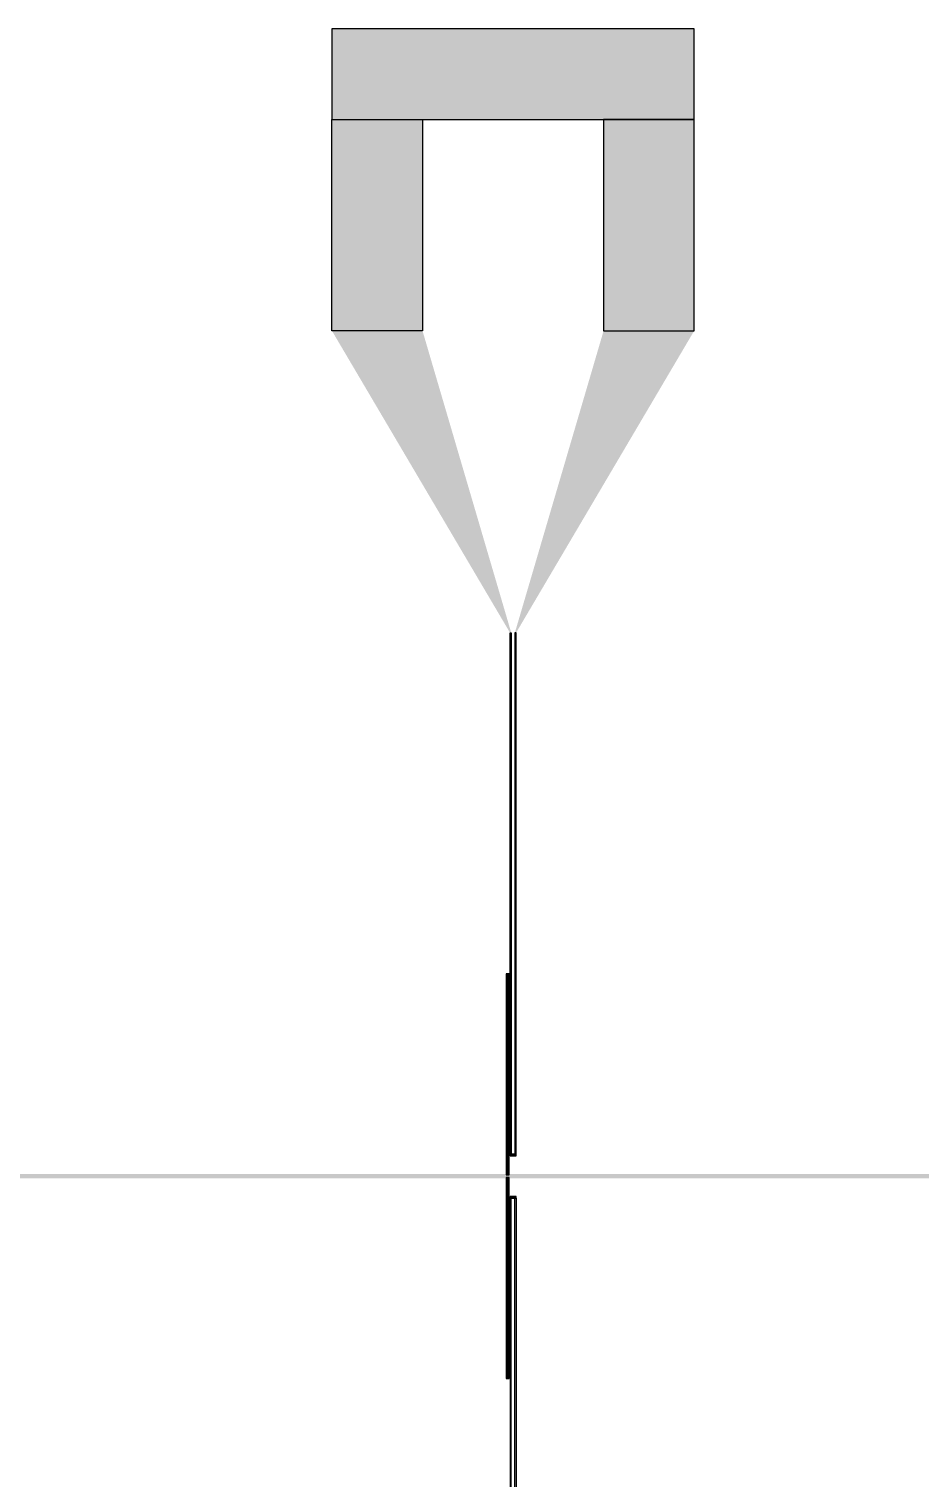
# Model space of a CAD drawing. Extents: x -200 to 7200, y -200 to 2100.
# Drawn here: x 3724 to 4462, y 699 to 1900 of the extents above; entities that cross this region are included whole.
import ezdxf

# ---------------------------------------------------------------- set-up
doc = ezdxf.new("R2010")
doc.units = 0
doc.layers.add('GAP', color=1, linetype='continuous')
doc.layers.add('PIN', color=3, linetype='continuous')

# ---------------------------------------------------------------- blocks, each defined once
blk = doc.blocks.new('R2C1GAP')
for points in [[(4121.7, 1116), (4121.7, 1117.5), (4119.2, 1117.5), (4119.2, 1116), (4121.7, 1116)], [(4121.7, 951), (4121.7, 1116), (4119.2, 1116), (4119.2, 951), (4121.7, 951)], [(4119.2, 949), (4119.2, 784), (4121.7, 784), (4121.7, 949), (4119.2, 949)], [(4119.2, 784), (4119.2, 782.5), (4121.7, 782.5), (4121.7, 784), (4119.2, 784)]]:
    blk.add_lwpolyline(points)
for points in [[(4121.7, 1116), (4121.7, 1117.5), (4119.2, 1116), (4119.2, 1117.5)], [(4121.7, 951), (4121.7, 1116), (4119.2, 951), (4119.2, 1116)], [(4755.2, 951.8), (3201.8, 951.8), (4755.2, 948.3), (3201.8, 948.3)], [(4119.2, 949), (4119.2, 784), (4121.7, 949), (4121.7, 784)], [(4119.2, 784), (4119.2, 782.5), (4121.7, 784), (4121.7, 782.5)]]:
    blk.add_solid(points)
blk = doc.blocks.new('R2C1PIN')
for points in [[(4121.1, 951), (4121.1, 1116), (4119.8, 1116), (4119.8, 951), (4121.1, 951)], [(4119.8, 949), (4119.8, 784), (4121.1, 784), (4121.1, 949), (4119.8, 949)]]:
    blk.add_lwpolyline(points)
for points in [[(4121.1, 951), (4121.1, 1116), (4119.8, 951), (4119.8, 1116)], [(4755.2, 950.4), (3201.8, 950.4), (4755.2, 951.3), (3201.8, 951.3)], [(4755.2, 949.7), (3201.8, 949.7), (4755.2, 948.8), (3201.8, 948.8)], [(4119.8, 949), (4119.8, 784), (4121.1, 949), (4121.1, 784)]]:
    blk.add_solid(points)
blk = doc.blocks.new('R2C1')
for points in [[(3975, 1900), (3975, 1825), (4275, 1825), (4275, 1900), (3975, 1900)], [(4050, 1825), (4050, 1650), (3975, 1650), (3975, 1825), (4050, 1825)], [(4200, 1825), (4200, 1650), (4275, 1650), (4275, 1825), (4200, 1825)], [(4123.5, 1400), (4123.5, 1280.5), (4122.5, 1280.5), (4122.5, 1400), (4123.5, 1400)], [(4126.5, 1400), (4126.5, 1280.5), (4127.5, 1280.5), (4127.5, 1400), (4126.5, 1400)], [(4123.5, 1280.5), (4123.5, 968.2), (4122.5, 968.2), (4122.5, 1280.5), (4123.5, 1280.5)], [(4126.5, 1280.5), (4126.5, 968.2), (4127.5, 968.2), (4127.5, 1280.5), (4126.5, 1280.5)], [(4122.5, 968.2), (4122.5, 966.8), (4127.5, 966.8), (4127.5, 968.2), (4122.5, 968.2)], [(4127.5, 931.8), (4127.5, 933.2), (4122.5, 933.2), (4122.5, 931.8), (4127.5, 931.8)], [(4123.5, 619.5), (4123.5, 931.8), (4122.5, 931.8), (4122.5, 619.5), (4123.5, 619.5)], [(4126.5, 619.5), (4126.5, 931.8), (4127.5, 931.8), (4127.5, 619.5), (4126.5, 619.5)]]:
    blk.add_lwpolyline(points)
for points in [[(3975, 1900), (3975, 1825), (4275, 1900), (4275, 1825)], [(4050, 1825), (4050, 1650), (3975, 1825), (3975, 1650)], [(4200, 1825), (4200, 1650), (4275, 1825), (4275, 1650)], [(4050, 1650), (4123.5, 1400), (3975, 1650), (4122.5, 1400)], [(4200, 1650), (4126.5, 1400), (4275, 1650), (4127.5, 1400)], [(4123.5, 1400), (4123.5, 1280.5), (4122.5, 1400), (4122.5, 1280.5)], [(4126.5, 1400), (4126.5, 1280.5), (4127.5, 1400), (4127.5, 1280.5)], [(4123.5, 1280.5), (4123.5, 968.2), (4122.5, 1280.5), (4122.5, 968.2)], [(4126.5, 1280.5), (4126.5, 968.2), (4127.5, 1280.5), (4127.5, 968.2)], [(4122.5, 968.2), (4122.5, 966.8), (4127.5, 968.2), (4127.5, 966.8)], [(4127.5, 931.8), (4127.5, 933.2), (4122.5, 931.8), (4122.5, 933.2)], [(4123.5, 619.5), (4123.5, 931.8), (4122.5, 619.5), (4122.5, 931.8)], [(4126.5, 619.5), (4126.5, 931.8), (4127.5, 619.5), (4127.5, 931.8)]]:
    blk.add_solid(points)

msp = doc.modelspace()

# ---------------------------------------------------------------- block references
msp.add_blockref('R2C1', (0, 0))
at = {"layer": 'gap'}
msp.add_blockref('R2C1GAP', (0, 0), dxfattribs=at)
at = {"layer": 'pin'}
msp.add_blockref('R2C1PIN', (0, 0), dxfattribs=at)

doc.saveas('drawing.dxf')
